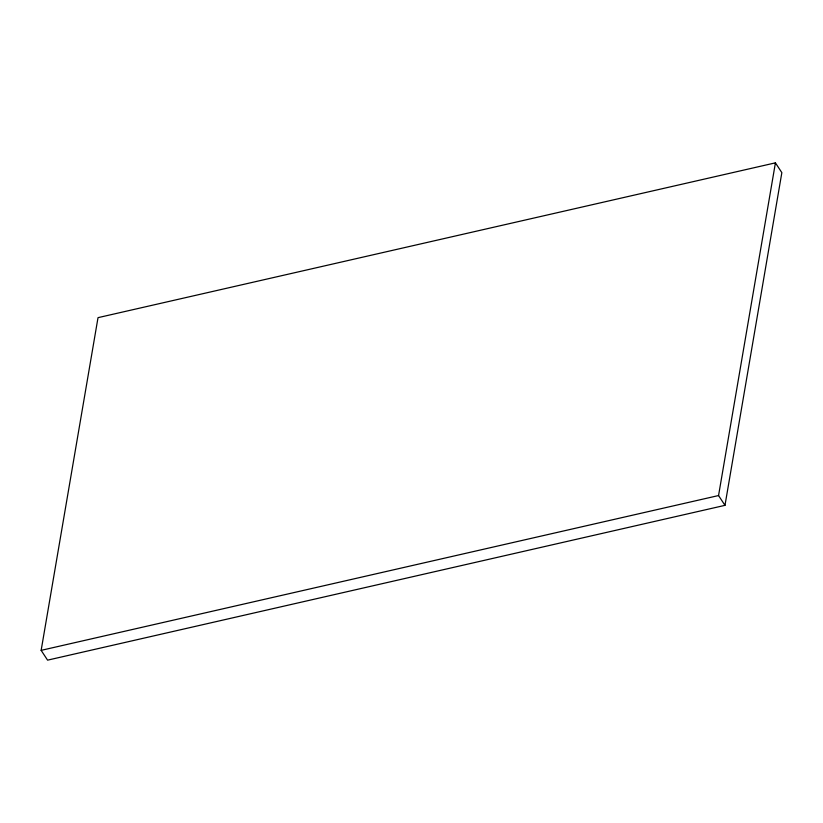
<?xml version="1.0" encoding="UTF-8"?>
<svg xmlns="http://www.w3.org/2000/svg" width="823" height="823" viewBox="0 0 823 823"><rect width="100%" height="100%" fill="white"/><g stroke="black" fill="none" stroke-linecap="round" stroke-linejoin="round"><path stroke-width="1.23" d="M41.15 650.355L98.019 317.657L775.42 162.851L781.85 172.645L724.981 505.343L47.58 660.149L41.15 650.355L718.551 495.549L775.42 162.851M718.551 495.549L724.981 505.343"/></g></svg>
